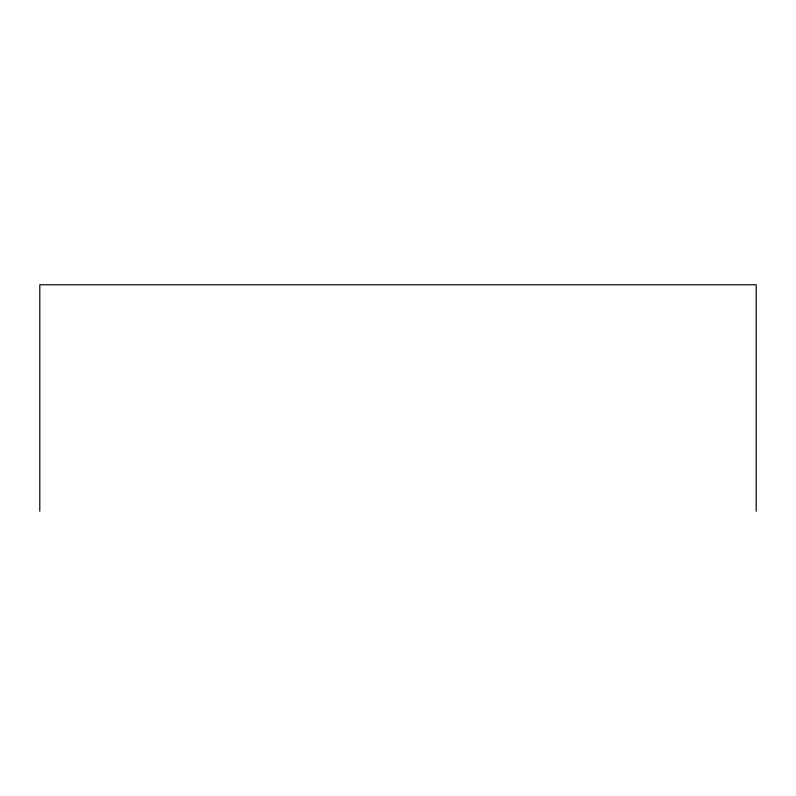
<?xml version="1.0" encoding="UTF-8"?>
<svg xmlns="http://www.w3.org/2000/svg" width="796" height="796" viewBox="0 0 796 796"><rect width="100%" height="100%" fill="white"/><g stroke="black" fill="none" stroke-linecap="round" stroke-linejoin="round"><path stroke-width="1.19" d="M756.2 511.231L756.2 284.769L39.8 284.769L39.8 511.231"/></g></svg>
